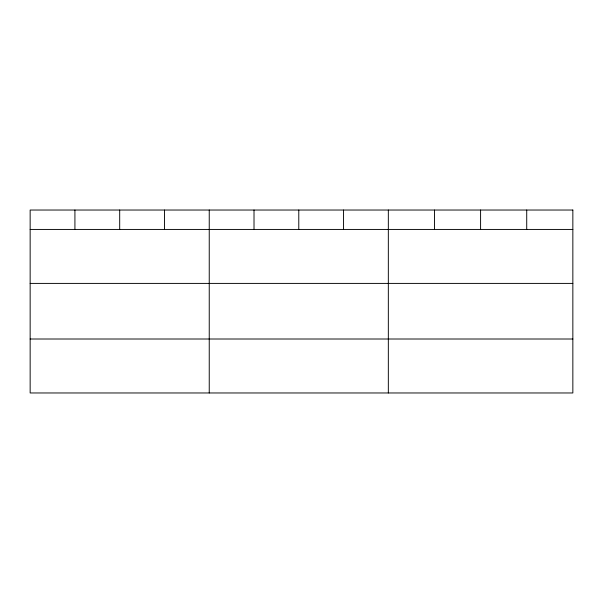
<?xml version="1.0" encoding="UTF-8"?>
<svg xmlns="http://www.w3.org/2000/svg" width="603" height="603" viewBox="0 0 603 603"><rect width="100%" height="100%" fill="white"/><g stroke="black" fill="none" stroke-linecap="round" stroke-linejoin="round"><path stroke-width="0.9" d="M30.15 229.434L572.85 229.434M30.15 283.402L572.85 283.402M30.15 339.007L572.85 339.007M526.721 210.032L526.721 229.434M480.591 210.032L480.591 229.434M434.462 210.032L434.462 229.434M388.332 210.032L388.332 392.968M343.559 210.032L343.559 229.434M298.786 210.032L298.786 229.434M254.014 210.032L254.014 229.434M209.241 210.032L209.241 392.968M164.468 210.032L164.468 229.434M119.696 210.032L119.696 229.434M74.923 210.032L74.923 229.434M572.85 210.032L30.15 210.032L30.15 392.968L572.85 392.968L572.85 210.032"/></g></svg>
